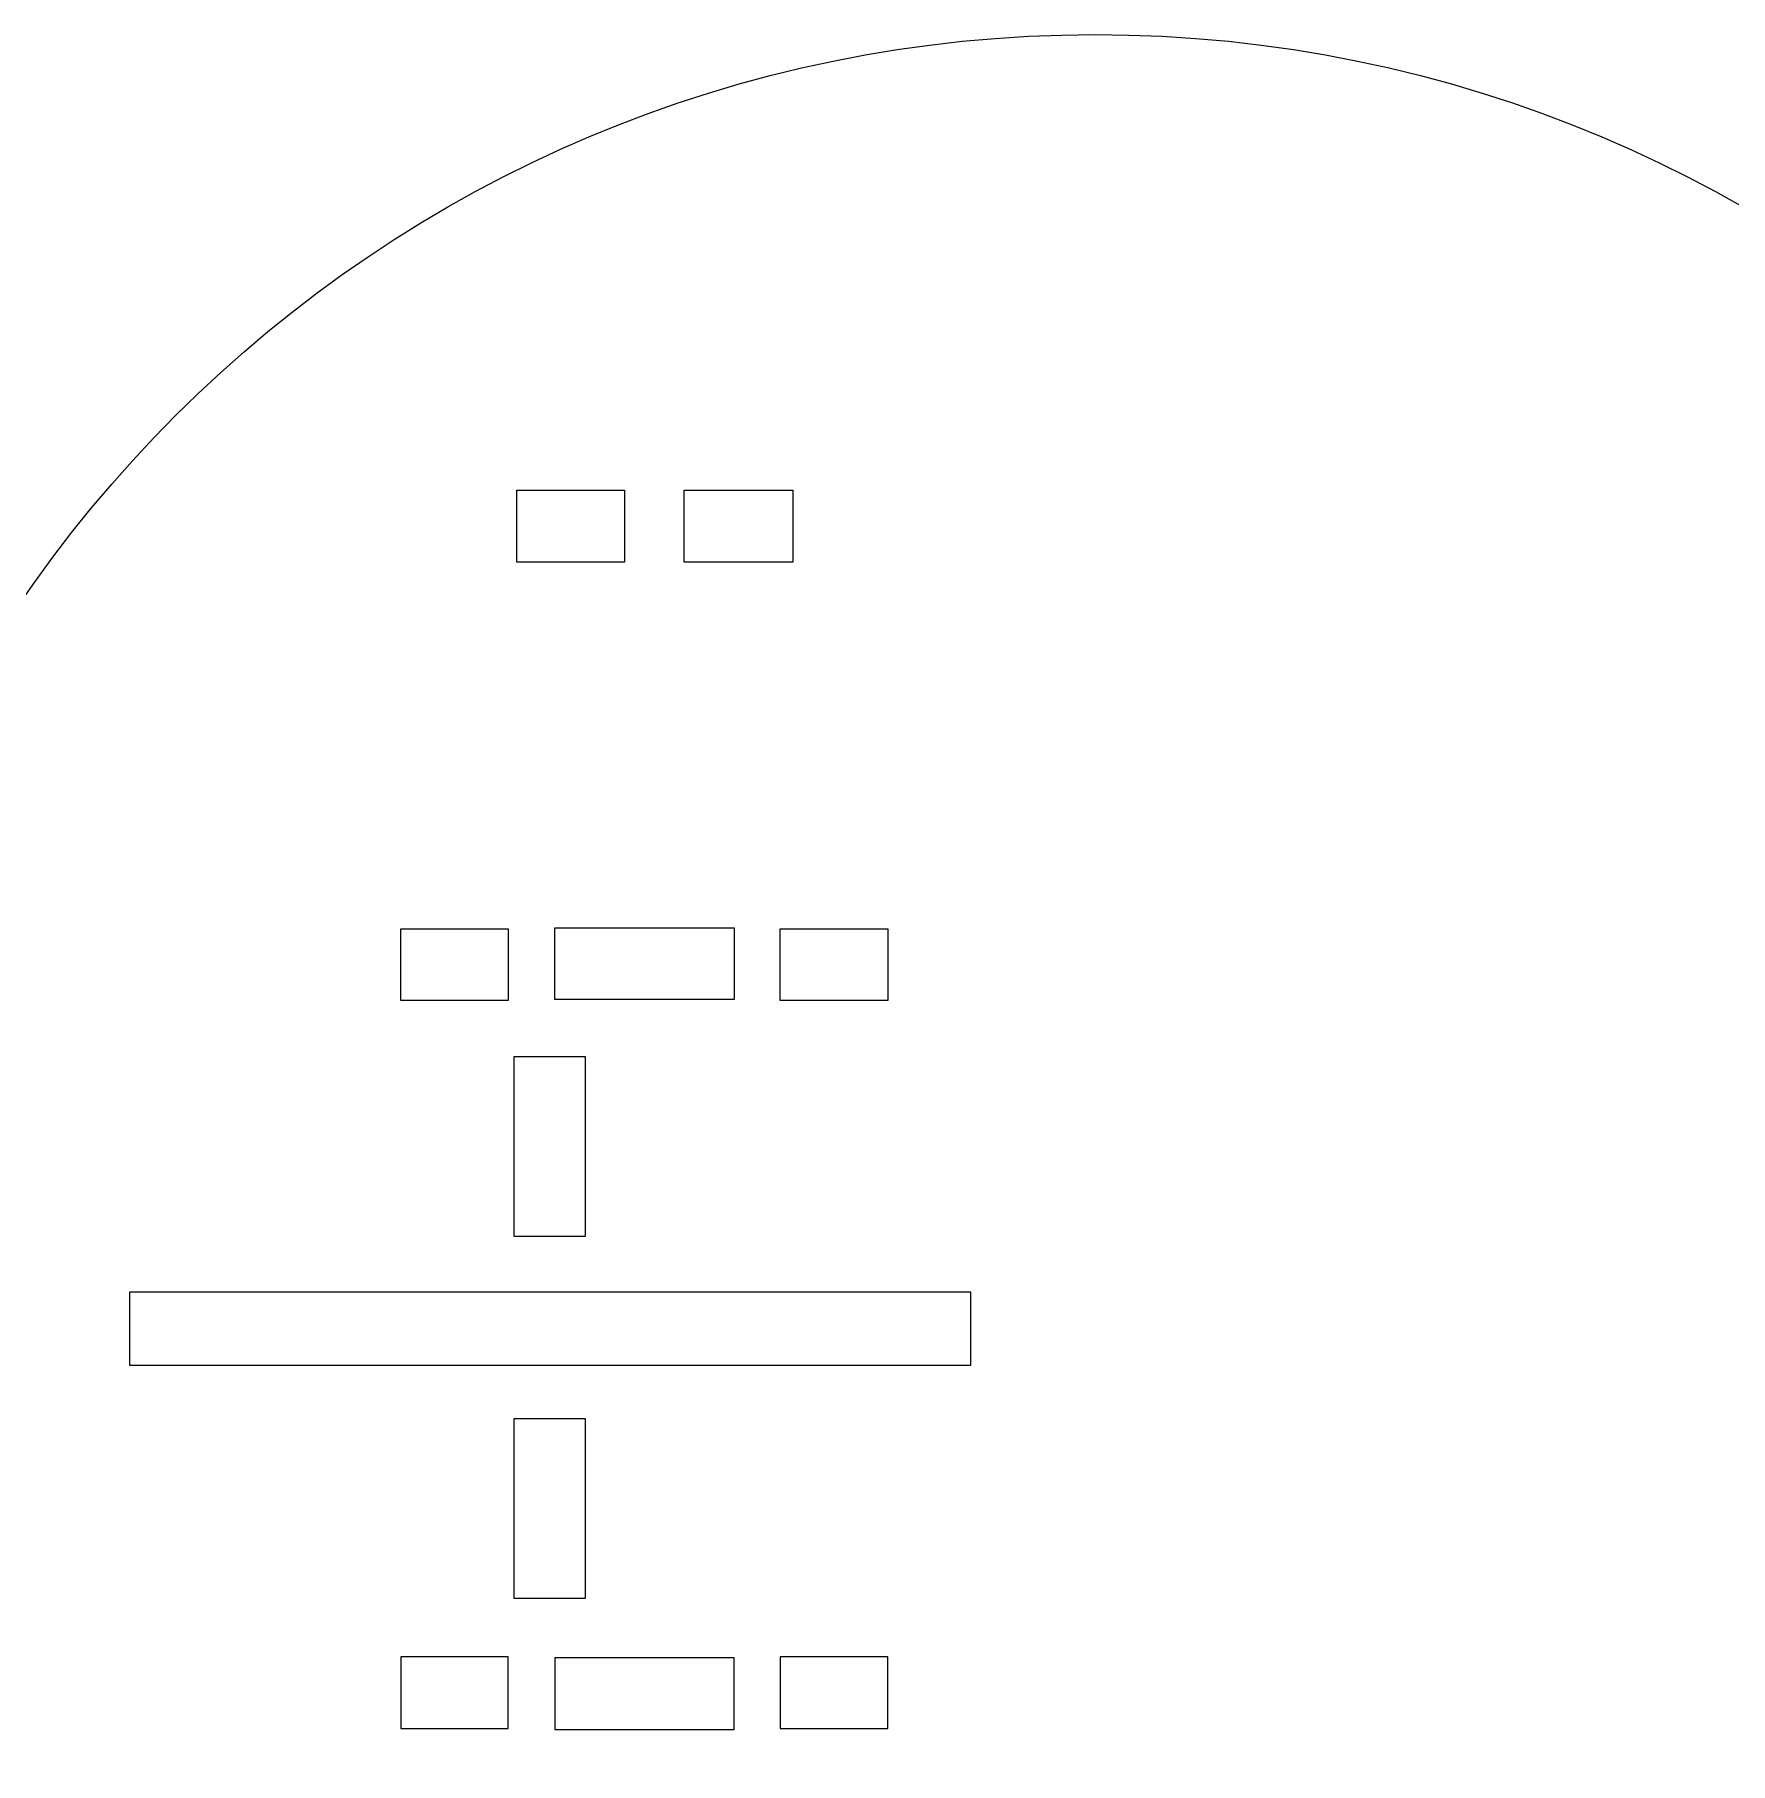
# Model space of a CAD drawing. Header units: millimetres. Extents: x 129 to 460, y -176 to 271.
# Drawn here: x 269.5 to 364, y -82.8 to 13.6 of the extents above; entities that cross this region are included whole.
import ezdxf

# ---------------------------------------------------------------- set-up
doc = ezdxf.new("R2010")
doc.units = ezdxf.units.MM
doc.header["$MEASUREMENT"] = 0
doc.layers.add('Layer 1', color=7, linetype='Continuous')

msp = doc.modelspace()

# ---------------------------------------------------------------- linework, layer by layer
at = {"layer": 'Layer 1', "color": 250, "lineweight": 20}
for points in [[(328.6192, 13.5967), (288.5513, 13.5967), (256.0696, -18.8848), (256.0696, -58.9529), (256.0696, -58.9529), (256.0696, -99.0208), (288.5513, -131.5025), (328.6192, -131.5025), (328.6192, -131.5025), (368.6873, -131.5025), (401.1688, -99.0208), (401.1688, -58.9529), (401.1688, -58.9529), (401.1688, -18.8848), (368.6873, 13.5967), (328.6192, 13.5967)], [(296.3538, -15.8198), (296.3538, -15.8198), (302.3538, -15.8198), (302.3538, -15.8198), (302.3538, -15.8198), (302.3538, -15.8198), (302.3538, -11.8198), (302.3538, -11.8198), (302.3538, -11.8198), (302.3538, -11.8198), (296.3538, -11.8198), (296.3538, -11.8198), (296.3538, -11.8198), (296.3538, -11.8198), (296.3538, -15.8198), (296.3538, -15.8198)], [(305.6892, -15.8198), (305.6892, -15.8198), (311.7561, -15.8198), (311.7561, -15.8198), (311.7561, -15.8198), (311.7561, -15.8198), (311.7561, -11.8198), (311.7561, -11.8198), (311.7561, -11.8198), (311.7561, -11.8198), (305.6892, -11.8198), (305.6892, -11.8198), (305.6892, -11.8198), (305.6892, -11.8198), (305.6892, -15.8198), (305.6892, -15.8198)], [(289.8803, -40.2818), (289.8803, -40.2818), (295.8803, -40.2818), (295.8803, -40.2818), (295.8803, -40.2818), (295.8803, -40.2818), (295.8803, -36.2718), (295.8803, -36.2718), (295.8803, -36.2718), (295.8803, -36.2718), (289.8803, -36.2718), (289.8803, -36.2718), (289.8803, -36.2718), (289.8803, -36.2718), (289.8803, -40.2818), (289.8803, -40.2818)], [(298.4819, -40.2268), (298.4819, -40.2268), (308.4819, -40.2268), (308.4819, -40.2268), (308.4819, -40.2268), (308.4819, -40.2268), (308.4819, -36.2268), (308.4819, -36.2268), (308.4819, -36.2268), (308.4819, -36.2268), (298.4819, -36.2268), (298.4819, -36.2268), (298.4819, -36.2268), (298.4819, -36.2268), (298.4819, -40.2268), (298.4819, -40.2268)], [(311.04, -40.2818), (311.04, -40.2818), (317.04, -40.2818), (317.04, -40.2818), (317.04, -40.2818), (317.04, -40.2818), (317.04, -36.2718), (317.04, -36.2718), (317.04, -36.2718), (317.04, -36.2718), (311.04, -36.2718), (311.04, -36.2718), (311.04, -36.2718), (311.04, -36.2718), (311.04, -40.2818), (311.04, -40.2818)], [(296.187, -53.416), (296.187, -53.416), (296.187, -43.416), (296.187, -43.416), (296.187, -43.416), (296.187, -43.416), (300.187, -43.416), (300.187, -43.416), (300.187, -43.416), (300.187, -43.416), (300.187, -53.416), (300.187, -53.416), (300.187, -53.416), (300.187, -53.416), (296.187, -53.416), (296.187, -53.416)], [(274.7774, -60.6324), (274.7774, -60.6324), (321.6645, -60.6324), (321.6645, -60.6324), (321.6645, -60.6324), (321.6645, -60.6324), (321.6645, -56.5324), (321.6645, -56.5324), (321.6645, -56.5324), (321.6645, -56.5324), (274.7774, -56.5324), (274.7774, -56.5324), (274.7774, -56.5324), (274.7774, -56.5324), (274.7774, -60.6324), (274.7774, -60.6324)], [(296.187, -73.616), (296.187, -73.616), (296.187, -63.616), (296.187, -63.616), (296.187, -63.616), (296.187, -63.616), (300.187, -63.616), (300.187, -63.616), (300.187, -63.616), (300.187, -63.616), (300.187, -73.616), (300.187, -73.616), (300.187, -73.616), (300.187, -73.616), (296.187, -73.616), (296.187, -73.616)], [(289.8803, -76.8745), (289.8803, -76.8745), (295.8803, -76.8745), (295.8803, -76.8745), (295.8803, -76.8745), (295.8803, -76.8745), (295.8803, -80.8845), (295.8803, -80.8845), (295.8803, -80.8845), (295.8803, -80.8845), (289.8803, -80.8845), (289.8803, -80.8845), (289.8803, -80.8845), (289.8803, -80.8845), (289.8803, -76.8745), (289.8803, -76.8745)], [(298.4819, -76.9295), (298.4819, -76.9295), (308.4819, -76.9295), (308.4819, -76.9295), (308.4819, -76.9295), (308.4819, -76.9295), (308.4819, -80.9295), (308.4819, -80.9295), (308.4819, -80.9295), (308.4819, -80.9295), (298.4819, -80.9295), (298.4819, -80.9295), (298.4819, -80.9295), (298.4819, -80.9295), (298.4819, -76.9295), (298.4819, -76.9295)], [(311.04, -76.8745), (311.04, -76.8745), (317.04, -76.8745), (317.04, -76.8745), (317.04, -76.8745), (317.04, -76.8745), (317.04, -80.8845), (317.04, -80.8845), (317.04, -80.8845), (317.04, -80.8845), (311.04, -80.8845), (311.04, -80.8845), (311.04, -80.8845), (311.04, -80.8845), (311.04, -76.8745), (311.04, -76.8745)]]:
    msp.add_open_spline(points, degree=3, knots=[0, 0, 0, 0, 0.2, 0.2, 0.2, 0.2, 0.4, 0.4, 0.4, 0.4, 0.6, 0.6, 0.6, 0.6, 1, 1, 1, 1], dxfattribs=at)

doc.saveas('drawing.dxf')
